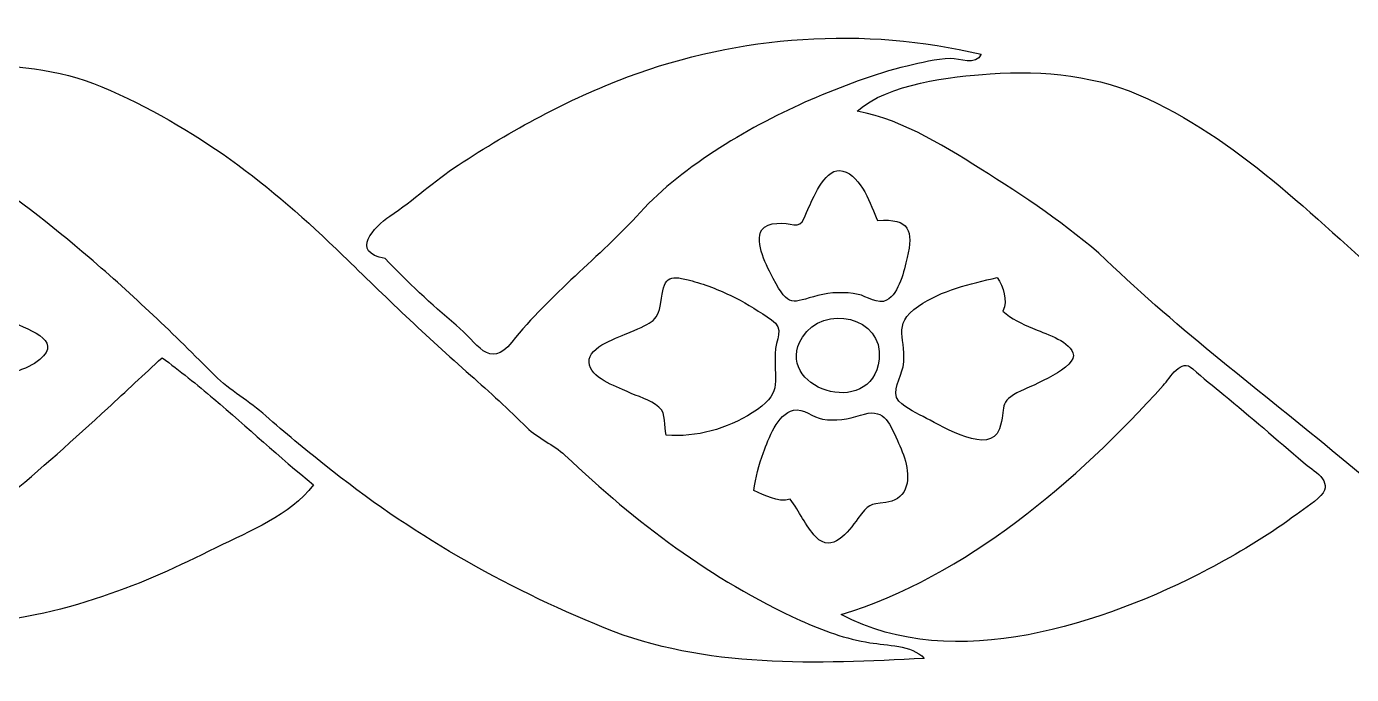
# Model space of a CAD drawing. Header units: centimetres. Extents: x -11.5 to 11.5, y -11.2 to 11.2.
# Drawn here: x -1.7 to 5.79, y -11.16 to -7.49 of the extents above; entities that cross this region are included whole.
import ezdxf

# ---------------------------------------------------------------- set-up
doc = ezdxf.new("R2010")
doc.units = ezdxf.units.CM
doc.header["$MEASUREMENT"] = 0
doc.layers.add('Layer 1', color=7, linetype='Continuous')

msp = doc.modelspace()

# ---------------------------------------------------------------- linework, layer by layer
at = {"layer": 'Layer 1'}
for points, knots in [([(3.52182, -7.67222), (3.57267, -7.67005), (3.6666, -7.71508), (3.69486, -7.64743), (3.69486, -7.64743), (3.03509, -7.49058), (2.33048, -7.53784), (1.69591, -7.77599), (1.69591, -7.77599), (1.35801, -7.90283), (1.03868, -8.0774), (0.73767, -8.27563), (0.73767, -8.27563), (0.6035, -8.364), (0.48518, -8.47359), (0.35228, -8.5635), (0.35228, -8.5635), (0.26177, -8.62472), (0.12529, -8.76831), (0.32458, -8.80327), (0.32458, -8.80327), (0.45266, -8.93487), (0.58485, -9.06288), (0.72669, -9.17972), (0.72669, -9.17972), (0.84438, -9.27669), (0.91298, -9.43761), (1.04207, -9.27563), (1.04207, -9.27563), (1.2589, -9.00361), (1.53597, -8.7974), (1.76803, -8.54202), (1.76803, -8.54202), (2.01015, -8.27556), (2.402, -8.0482), (2.72971, -7.90609), (2.72971, -7.90609), (2.90695, -7.82928), (3.08825, -7.75964), (3.27642, -7.71448), (3.27642, -7.71448), (3.35711, -7.69513), (3.43858, -7.67579), (3.52182, -7.67222)], [0, 0, 0, 0, 0.0833333, 0.0833333, 0.0833333, 0.0833333, 0.1666667, 0.1666667, 0.1666667, 0.1666667, 0.25, 0.25, 0.25, 0.25, 0.3333333, 0.3333333, 0.3333333, 0.3333333, 0.4166667, 0.4166667, 0.4166667, 0.4166667, 0.5, 0.5, 0.5, 0.5, 0.5833333, 0.5833333, 0.5833333, 0.5833333, 0.6666667, 0.6666667, 0.6666667, 0.6666667, 0.75, 0.75, 0.75, 0.75, 0.8333333, 0.8333333, 0.8333333, 0.8333333, 1, 1, 1, 1]), ([(2.67309, -10.85065), (2.16075, -10.61475), (1.75136, -10.30214), (1.34202, -9.91649), (1.34202, -9.91649), (1.27691, -9.85516), (1.19039, -9.82156), (1.12623, -9.75859), (1.12623, -9.75859), (1.0237, -9.658), (0.91779, -9.55957), (0.80706, -9.46239), (0.80706, -9.46239), (0.55952, -9.24509), (0.3224, -9.01633), (0.08676, -8.78625), (0.08676, -8.78625), (-0.3239, -8.38527), (-0.74414, -8.05825), (-1.27648, -7.8319), (-1.27648, -7.8319), (-1.52344, -7.72689), (-1.78826, -7.70985), (-2.05316, -7.70236), (-2.05316, -7.70236), (-2.20278, -7.69815), (-2.33994, -7.74874), (-2.48268, -7.78435), (-2.48268, -7.78435), (-2.58994, -7.81113), (-2.718, -7.82764), (-2.79851, -7.91164), (-2.79851, -7.91164), (-2.25156, -8.08161), (-1.77926, -8.42969), (-1.34875, -8.79744), (-1.34875, -8.79744), (-1.10163, -9.00855), (-0.867, -9.23345), (-0.63848, -9.4644), (-0.63848, -9.4644), (-0.5545, -9.54936), (-0.43988, -9.61177), (-0.34977, -9.69295), (-0.34977, -9.69295), (-0.24232, -9.78968), (-0.12969, -9.8793), (-0.01719, -9.97002), (-0.01719, -9.97002), (0.46292, -10.35726), (0.99217, -10.66008), (1.5634, -10.89252), (1.5634, -10.89252), (2.13427, -11.12482), (2.77027, -11.09736), (3.37347, -11.06527), (3.37347, -11.06527), (3.29949, -10.98881), (3.16373, -10.99246), (3.0665, -10.97695), (3.0665, -10.97695), (2.93224, -10.95554), (2.7963, -10.90735), (2.67309, -10.85065)], [0, 0, 0, 0, 0.0588235, 0.0588235, 0.0588235, 0.0588235, 0.1176471, 0.1176471, 0.1176471, 0.1176471, 0.1764706, 0.1764706, 0.1764706, 0.1764706, 0.2352941, 0.2352941, 0.2352941, 0.2352941, 0.2941176, 0.2941176, 0.2941176, 0.2941176, 0.3529412, 0.3529412, 0.3529412, 0.3529412, 0.4117647, 0.4117647, 0.4117647, 0.4117647, 0.4705882, 0.4705882, 0.4705882, 0.4705882, 0.5294118, 0.5294118, 0.5294118, 0.5294118, 0.5882353, 0.5882353, 0.5882353, 0.5882353, 0.6470588, 0.6470588, 0.6470588, 0.6470588, 0.7058824, 0.7058824, 0.7058824, 0.7058824, 0.7647059, 0.7647059, 0.7647059, 0.7647059, 0.8235294, 0.8235294, 0.8235294, 0.8235294, 0.8823529, 0.8823529, 0.8823529, 0.8823529, 1, 1, 1, 1]), ([(8.93575, -10.94969), (8.39238, -10.84232), (7.88366, -10.59195), (7.45541, -10.24235), (7.45541, -10.24235), (7.21977, -10.05), (6.99313, -9.86587), (6.773, -9.65431), (6.773, -9.65431), (6.53927, -9.42968), (6.30485, -9.20555), (6.05987, -8.99312), (6.05987, -8.99312), (5.60688, -8.60037), (5.18868, -8.15923), (4.63773, -7.89986), (4.63773, -7.89986), (4.35939, -7.76886), (4.05051, -7.73643), (3.7464, -7.75828), (3.7464, -7.75828), (3.5214, -7.77442), (3.17027, -7.81257), (2.99443, -7.96942), (2.99443, -7.96942), (3.2683, -8.02321), (3.50383, -8.17804), (3.73608, -8.32436), (3.73608, -8.32436), (3.98087, -8.47859), (4.23024, -8.64728), (4.44011, -8.84747), (4.44011, -8.84747), (4.85902, -9.24696), (5.32017, -9.58852), (5.76247, -9.95994), (5.76247, -9.95994), (5.99086, -10.15174), (6.23459, -10.32591), (6.49253, -10.47575), (6.49253, -10.47575), (6.75576, -10.62865), (7.04726, -10.72044), (7.32967, -10.83008), (7.32967, -10.83008), (7.88519, -11.04564), (8.49881, -11.03439), (9.08404, -10.99925), (9.08404, -10.99925), (9.05579, -10.94223), (8.98575, -10.95958), (8.93575, -10.94969)], [0, 0, 0, 0, 0.0714286, 0.0714286, 0.0714286, 0.0714286, 0.1428571, 0.1428571, 0.1428571, 0.1428571, 0.2142857, 0.2142857, 0.2142857, 0.2142857, 0.2857143, 0.2857143, 0.2857143, 0.2857143, 0.3571429, 0.3571429, 0.3571429, 0.3571429, 0.4285714, 0.4285714, 0.4285714, 0.4285714, 0.5, 0.5, 0.5, 0.5, 0.5714286, 0.5714286, 0.5714286, 0.5714286, 0.6428571, 0.6428571, 0.6428571, 0.6428571, 0.7142857, 0.7142857, 0.7142857, 0.7142857, 0.7857143, 0.7857143, 0.7857143, 0.7857143, 0.8571429, 0.8571429, 0.8571429, 0.8571429, 1, 1, 1, 1]), ([(3.10983, -8.5886), (3.06972, -8.50137), (3.02024, -8.33717), (2.91335, -8.30833), (2.91335, -8.30833), (2.81556, -8.28195), (2.75354, -8.44837), (2.721, -8.51195), (2.721, -8.51195), (2.7038, -8.54561), (2.69092, -8.62522), (2.63541, -8.61223), (2.63541, -8.61223), (2.58995, -8.60157), (2.4865, -8.59281), (2.4557, -8.64043), (2.4557, -8.64043), (2.4095, -8.71189), (2.48652, -8.85342), (2.51989, -8.917), (2.51989, -8.917), (2.60837, -9.08578), (2.62628, -9.05075), (2.77254, -9.01254), (2.77254, -9.01254), (2.84668, -8.9932), (2.92523, -8.99127), (3.00032, -9.00643), (3.00032, -9.00643), (3.04501, -9.01545), (3.11536, -9.06549), (3.16045, -9.03966), (3.16045, -9.03966), (3.23382, -8.99754), (3.2588, -8.87234), (3.27676, -8.79709), (3.27676, -8.79709), (3.31208, -8.64964), (3.29398, -8.57227), (3.10983, -8.5886)], [0, 0, 0, 0, 0.0909091, 0.0909091, 0.0909091, 0.0909091, 0.1818182, 0.1818182, 0.1818182, 0.1818182, 0.2727273, 0.2727273, 0.2727273, 0.2727273, 0.3636364, 0.3636364, 0.3636364, 0.3636364, 0.4545455, 0.4545455, 0.4545455, 0.4545455, 0.5454545, 0.5454545, 0.5454545, 0.5454545, 0.6363636, 0.6363636, 0.6363636, 0.6363636, 0.7272727, 0.7272727, 0.7272727, 0.7272727, 0.8181818, 0.8181818, 0.8181818, 0.8181818, 1, 1, 1, 1]), ([(-1.98271, -8.85279), (-2.13532, -8.86327), (-2.28008, -8.92346), (-2.41178, -8.9981), (-2.41178, -8.9981), (-2.53751, -9.06946), (-2.56664, -9.08224), (-2.51989, -9.22816), (-2.51989, -9.22816), (-2.48732, -9.32984), (-2.58836, -9.41885), (-2.5541, -9.50737), (-2.5541, -9.50737), (-2.51066, -9.61969), (-2.3141, -9.70078), (-2.20879, -9.73065), (-2.20879, -9.73065), (-2.14294, -9.74936), (-2.07523, -9.76057), (-2.00742, -9.76912), (-2.00742, -9.76912), (-1.96395, -9.72105), (-1.95053, -9.6517), (-1.95326, -9.58886), (-1.95326, -9.58886), (-1.95733, -9.49533), (-1.72051, -9.43921), (-1.65798, -9.39757), (-1.65798, -9.39757), (-1.47462, -9.27541), (-1.6693, -9.214), (-1.79575, -9.15762), (-1.79575, -9.15762), (-1.86139, -9.12838), (-1.9514, -9.10394), (-1.94617, -9.02432), (-1.94617, -9.02432), (-1.94236, -8.96672), (-1.94281, -8.89948), (-1.98271, -8.85279)], [0, 0, 0, 0, 0.0909091, 0.0909091, 0.0909091, 0.0909091, 0.1818182, 0.1818182, 0.1818182, 0.1818182, 0.2727273, 0.2727273, 0.2727273, 0.2727273, 0.3636364, 0.3636364, 0.3636364, 0.3636364, 0.4545455, 0.4545455, 0.4545455, 0.4545455, 0.5454545, 0.5454545, 0.5454545, 0.5454545, 0.6363636, 0.6363636, 0.6363636, 0.6363636, 0.7272727, 0.7272727, 0.7272727, 0.7272727, 0.8181818, 0.8181818, 0.8181818, 0.8181818, 1, 1, 1, 1]), ([(2.51021, -9.14991), (2.44428, -9.1048), (2.37654, -9.06204), (2.30534, -9.02566), (2.30534, -9.02566), (2.22718, -8.98573), (2.14513, -8.95322), (2.06047, -8.93001), (2.06047, -8.93001), (1.94117, -8.89733), (1.90392, -8.89876), (1.88786, -9.02817), (1.88786, -9.02817), (1.87122, -9.16226), (1.83783, -9.1629), (1.70985, -9.22047), (1.70985, -9.22047), (1.64751, -9.24852), (1.47453, -9.29934), (1.47823, -9.38943), (1.47823, -9.38943), (1.48196, -9.48016), (1.62883, -9.52445), (1.69455, -9.55614), (1.69455, -9.55614), (1.75109, -9.58334), (1.82568, -9.60162), (1.87362, -9.64329), (1.87362, -9.64329), (1.91722, -9.68123), (1.89966, -9.75214), (1.91497, -9.8022), (1.91497, -9.8022), (2.08602, -9.81691), (2.25631, -9.7673), (2.40056, -9.67634), (2.40056, -9.67634), (2.57415, -9.56683), (2.52428, -9.51865), (2.5301, -9.3427), (2.5301, -9.3427), (2.53288, -9.25871), (2.5853, -9.2013), (2.51021, -9.14991)], [0, 0, 0, 0, 0.0833333, 0.0833333, 0.0833333, 0.0833333, 0.1666667, 0.1666667, 0.1666667, 0.1666667, 0.25, 0.25, 0.25, 0.25, 0.3333333, 0.3333333, 0.3333333, 0.3333333, 0.4166667, 0.4166667, 0.4166667, 0.4166667, 0.5, 0.5, 0.5, 0.5, 0.5833333, 0.5833333, 0.5833333, 0.5833333, 0.6666667, 0.6666667, 0.6666667, 0.6666667, 0.75, 0.75, 0.75, 0.75, 0.8333333, 0.8333333, 0.8333333, 0.8333333, 1, 1, 1, 1]), ([(3.78555, -8.91054), (3.63299, -8.94636), (3.47273, -8.9823), (3.34118, -9.07202), (3.34118, -9.07202), (3.17915, -9.18251), (3.2822, -9.25905), (3.25329, -9.41677), (3.25329, -9.41677), (3.24297, -9.47291), (3.18283, -9.55843), (3.23051, -9.60965), (3.23051, -9.60965), (3.26964, -9.65169), (3.33626, -9.68146), (3.38609, -9.70747), (3.38609, -9.70747), (3.48258, -9.75787), (3.7455, -9.91803), (3.79802, -9.76766), (3.79802, -9.76766), (3.84157, -9.64294), (3.78185, -9.61703), (3.92147, -9.55118), (3.92147, -9.55118), (3.97341, -9.52668), (4.24844, -9.41852), (4.21397, -9.33655), (4.21397, -9.33655), (4.18283, -9.26252), (4.05173, -9.22617), (3.98466, -9.19804), (3.98466, -9.19804), (3.92576, -9.17333), (3.86602, -9.14396), (3.8185, -9.10044), (3.8185, -9.10044), (3.84593, -9.03593), (3.82087, -8.966), (3.78555, -8.91054)], [0, 0, 0, 0, 0.0909091, 0.0909091, 0.0909091, 0.0909091, 0.1818182, 0.1818182, 0.1818182, 0.1818182, 0.2727273, 0.2727273, 0.2727273, 0.2727273, 0.3636364, 0.3636364, 0.3636364, 0.3636364, 0.4545455, 0.4545455, 0.4545455, 0.4545455, 0.5454545, 0.5454545, 0.5454545, 0.5454545, 0.6363636, 0.6363636, 0.6363636, 0.6363636, 0.7272727, 0.7272727, 0.7272727, 0.7272727, 0.8181818, 0.8181818, 0.8181818, 0.8181818, 1, 1, 1, 1]), ([(3.11804, -9.3729), (3.14577, -9.13091), (2.80252, -9.05945), (2.68449, -9.24786), (2.68449, -9.24786), (2.50563, -9.53343), (3.078, -9.72266), (3.11804, -9.3729)], [0, 0, 0, 0, 0.3333333, 0.3333333, 0.3333333, 0.3333333, 1, 1, 1, 1]), ([(5.51614, -9.95533), (5.36713, -9.82772), (5.2187, -9.69942), (5.06751, -9.57438), (5.06751, -9.57438), (5.00856, -9.52562), (4.9476, -9.47926), (4.89183, -9.4269), (4.89183, -9.4269), (4.82394, -9.36314), (4.7639, -9.47818), (4.72488, -9.52149), (4.72488, -9.52149), (4.24109, -10.05881), (3.6058, -10.60443), (2.90381, -10.8176), (2.90381, -10.8176), (3.5405, -11.15661), (4.39384, -10.86739), (4.97777, -10.56154), (4.97777, -10.56154), (5.14073, -10.47619), (5.30818, -10.37657), (5.45619, -10.26727), (5.45619, -10.26727), (5.50903, -10.22822), (5.57009, -10.19086), (5.61587, -10.14337), (5.61587, -10.14337), (5.69177, -10.06466), (5.57003, -10.0015), (5.51614, -9.95533)], [0, 0, 0, 0, 0.1111111, 0.1111111, 0.1111111, 0.1111111, 0.2222222, 0.2222222, 0.2222222, 0.2222222, 0.3333333, 0.3333333, 0.3333333, 0.3333333, 0.4444444, 0.4444444, 0.4444444, 0.4444444, 0.5555556, 0.5555556, 0.5555556, 0.5555556, 0.6666667, 0.6666667, 0.6666667, 0.6666667, 0.7777778, 0.7777778, 0.7777778, 0.7777778, 1, 1, 1, 1]), ([(-0.93618, -9.36462), (-1.03852, -9.45963), (-1.14054, -9.55496), (-1.24315, -9.64968), (-1.24315, -9.64968), (-1.6214, -9.99874), (-2.01049, -10.34006), (-2.44417, -10.61946), (-2.44417, -10.61946), (-2.56175, -10.67254), (-2.69296, -10.68923), (-2.80676, -10.75157), (-2.80676, -10.75157), (-2.30389, -10.94551), (-1.77324, -10.8841), (-1.27302, -10.71559), (-1.27302, -10.71559), (-1.04468, -10.63868), (-0.84498, -10.54591), (-0.63119, -10.43931), (-0.63119, -10.43931), (-0.43614, -10.342), (-0.21722, -10.26093), (-0.07919, -10.08284), (-0.07919, -10.08284), (-0.27292, -9.92748), (-0.45448, -9.75785), (-0.64357, -9.59704), (-0.64357, -9.59704), (-0.73845, -9.51633), (-0.83532, -9.43783), (-0.93618, -9.36462)], [0, 0, 0, 0, 0.1111111, 0.1111111, 0.1111111, 0.1111111, 0.2222222, 0.2222222, 0.2222222, 0.2222222, 0.3333333, 0.3333333, 0.3333333, 0.3333333, 0.4444444, 0.4444444, 0.4444444, 0.4444444, 0.5555556, 0.5555556, 0.5555556, 0.5555556, 0.6666667, 0.6666667, 0.6666667, 0.6666667, 0.7777778, 0.7777778, 0.7777778, 0.7777778, 1, 1, 1, 1]), ([(2.61543, -10.16544), (2.66901, -10.23299), (2.69981, -10.3158), (2.76071, -10.37848), (2.76071, -10.37848), (2.85406, -10.47458), (2.9411, -10.35035), (2.99865, -10.27423), (2.99865, -10.27423), (3.06114, -10.19155), (3.06075, -10.19507), (3.15563, -10.18282), (3.15563, -10.18282), (3.20304, -10.17671), (3.24691, -10.15411), (3.26596, -10.10815), (3.26596, -10.10815), (3.30176, -10.02163), (3.25829, -9.9109), (3.22175, -9.8319), (3.22175, -9.8319), (3.17005, -9.72014), (3.14267, -9.64637), (3.01212, -9.68966), (3.01212, -9.68966), (2.94417, -9.7122), (2.86985, -9.72392), (2.79857, -9.71196), (2.79857, -9.71196), (2.74555, -9.70307), (2.68853, -9.64841), (2.63421, -9.66153), (2.63421, -9.66153), (2.54113, -9.68402), (2.49329, -9.82298), (2.46392, -9.9013), (2.46392, -9.9013), (2.43799, -9.97059), (2.4204, -10.04288), (2.40936, -10.11596), (2.40936, -10.11596), (2.47478, -10.14258), (2.5414, -10.18494), (2.61543, -10.16544)], [0, 0, 0, 0, 0.0833333, 0.0833333, 0.0833333, 0.0833333, 0.1666667, 0.1666667, 0.1666667, 0.1666667, 0.25, 0.25, 0.25, 0.25, 0.3333333, 0.3333333, 0.3333333, 0.3333333, 0.4166667, 0.4166667, 0.4166667, 0.4166667, 0.5, 0.5, 0.5, 0.5, 0.5833333, 0.5833333, 0.5833333, 0.5833333, 0.6666667, 0.6666667, 0.6666667, 0.6666667, 0.75, 0.75, 0.75, 0.75, 0.8333333, 0.8333333, 0.8333333, 0.8333333, 1, 1, 1, 1])]:
    msp.add_open_spline(points, degree=3, knots=knots, dxfattribs=at)

doc.saveas('drawing.dxf')
